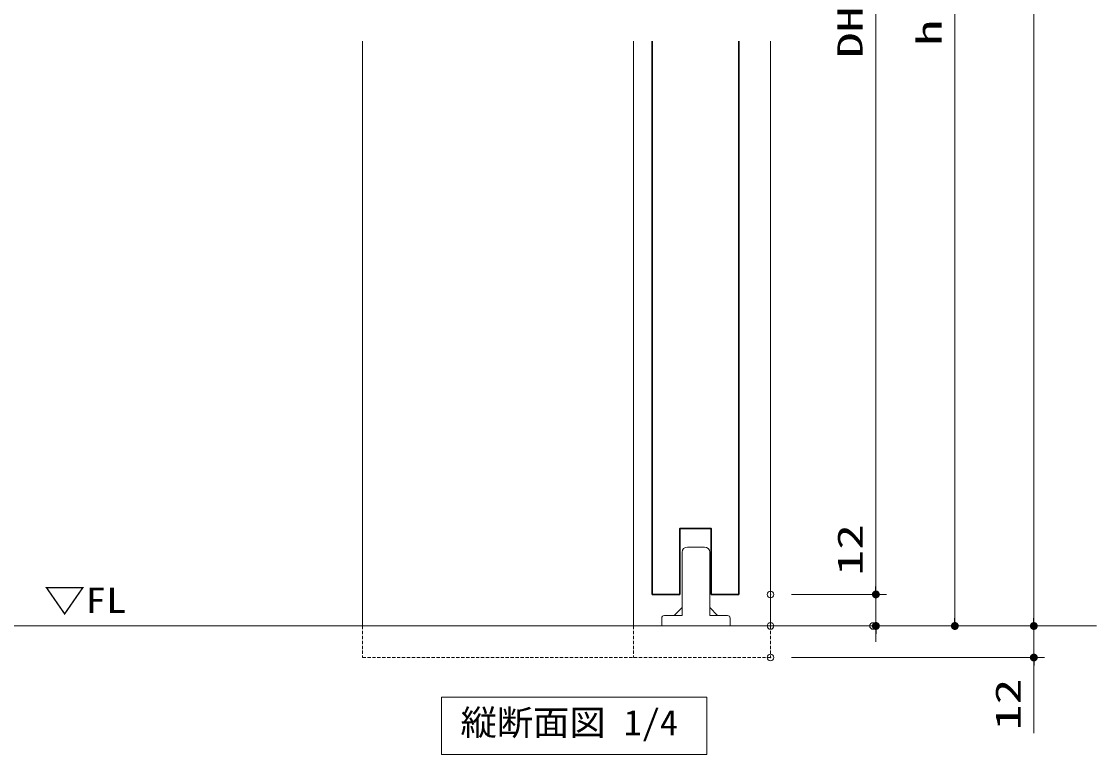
# Model space of a CAD drawing. Units: millimetres, scale not verified. Extents: x -1306 to 1306, y -607 to 607.
# Drawn here: x -707.1 to -298.8, y -55.4 to 223.1 of the extents above; entities that cross this region are included whole.
import ezdxf
from ezdxf.enums import TextEntityAlignment as Align

# ---------------------------------------------------------------- set-up
doc = ezdxf.new("R2010")
doc.units = ezdxf.units.MM
doc.header["$LTSCALE"] = 5
doc.header["$PDMODE"] = 32
doc.header["$PDSIZE"] = 2.5
doc.linetypes.add('USER2', pattern=[0.375, 0.25, -0.125])
for name, color, linetype, lineweight in [('0-1_線(黄)', 2, 'Continuous', 15), ('0-D_線(白)', 7, 'Continuous', 30), ('1-0_線(水)', 4, 'Continuous', 9), ('1-1_寸法線', 3, 'Continuous', 13), ('1-4_DEFPOINTS', 7, 'Continuous', 5), ('1-5_0', 3, 'Continuous', 25), ('1-6_点線(黄)', 2, 'USER2', 15)]:
    doc.layers.add(name, color=color, linetype=linetype, lineweight=lineweight)
doc.styles.add('ＭＳ ゴシック', font='')
doc.styles.get('ＭＳ ゴシック').set_extended_font_data('MS Gothic')

# ---------------------------------------------------------------- blocks, each defined once
blk = doc.blocks.new('_DOT')
at = {"layer": '1-5_0'}
blk.add_line((-2.5, 0), (-5, 0), dxfattribs=at)
for points in [[(0, 0), (-2.5, 0), (-2.48, 0.313)], [(0, 0), (-2.48, -0.313), (-2.5, 0)], [(0, 0), (-2.48, 0.313), (-2.421, 0.622)], [(0, 0), (-2.421, -0.622), (-2.48, -0.313)], [(0, 0), (-2.421, 0.622), (-2.324, 0.92)], [(0, 0), (-2.324, -0.92), (-2.421, -0.622)], [(0, 0), (-2.324, 0.92), (-2.191, 1.204)], [(0, 0), (-2.191, -1.204), (-2.324, -0.92)], [(0, 0), (-2.191, 1.204), (-2.023, 1.469)], [(0, 0), (-2.023, -1.469), (-2.191, -1.204)], [(0, 0), (-2.023, 1.469), (-1.822, 1.711)], [(0, 0), (-1.822, -1.711), (-2.023, -1.469)], [(0, 0), (-1.822, 1.711), (-1.594, 1.926)], [(0, 0), (-1.594, -1.926), (-1.822, -1.711)], [(0, 0), (-1.594, 1.926), (-1.34, 2.111)], [(0, 0), (-1.34, -2.111), (-1.594, -1.926)], [(0, 0), (-1.34, 2.111), (-1.064, 2.262)], [(0, 0), (-1.064, -2.262), (-1.34, -2.111)], [(0, 0), (-1.064, 2.262), (-0.773, 2.378)], [(0, 0), (-0.773, -2.378), (-1.064, -2.262)], [(0, 0), (-0.773, 2.378), (-0.468, 2.456)], [(0, 0), (-0.468, -2.456), (-0.773, -2.378)], [(0, 0), (-0.468, 2.456), (-0.157, 2.495)], [(0, 0), (-0.157, -2.495), (-0.468, -2.456)], [(0, 0), (-0.157, 2.495), (0.157, 2.495)], [(0, 0), (0.157, -2.495), (-0.157, -2.495)], [(0, 0), (0.157, 2.495), (0.468, 2.456)], [(0, 0), (0.468, 2.456), (0.773, 2.378)], [(0, 0), (0.773, 2.378), (1.064, 2.262)], [(0, 0), (1.064, 2.262), (1.34, 2.111)], [(0, 0), (1.34, 2.111), (1.594, 1.926)], [(0, 0), (1.594, 1.926), (1.822, 1.711)], [(0, 0), (1.822, 1.711), (2.023, 1.469)], [(0, 0), (2.023, 1.469), (2.191, 1.204)], [(0, 0), (2.191, 1.204), (2.324, 0.92)], [(0, 0), (2.324, 0.92), (2.421, 0.622)], [(0, 0), (2.421, 0.622), (2.48, 0.313)], [(0, 0), (2.48, 0.313), (2.5, 0)], [(0, 0), (0.468, -2.456), (0.157, -2.495)], [(0, 0), (0.773, -2.378), (0.468, -2.456)], [(0, 0), (1.064, -2.262), (0.773, -2.378)], [(0, 0), (1.34, -2.111), (1.064, -2.262)], [(0, 0), (1.594, -1.926), (1.34, -2.111)], [(0, 0), (1.822, -1.711), (1.594, -1.926)], [(0, 0), (2.023, -1.469), (1.822, -1.711)], [(0, 0), (2.191, -1.204), (2.023, -1.469)], [(0, 0), (2.324, -0.92), (2.191, -1.204)], [(0, 0), (2.421, -0.622), (2.324, -0.92)], [(0, 0), (2.48, -0.313), (2.421, -0.622)], [(0, 0), (2.5, 0), (2.48, -0.313)]]:
    blk.add_solid(points, dxfattribs=at)
blk = doc.blocks.new('ｶﾞｲﾄﾞ金具')
at = {"layer": '1-0_線(水)'}
for p, q in [((3791.88, 2451.38), (3824.38, 2451.38)), ((3834.38, 2441.38), (3834.38, 2321.38)), ((3781.88, 2336.38), (3766.88, 2321.38)), ((3834.38, 2336.38), (3849.38, 2321.38)), ((3743.13, 2301.38), (3743.13, 2316.38)), ((3834.38, 2321.38), (3868.13, 2321.38)), ((3873.13, 2316.38), (3873.13, 2301.38))]:
    blk.add_line(p, q, dxfattribs=at)
blk.add_lwpolyline([(3748.13, 2321.38), (3781.88, 2321.38), (3781.88, 2441.38)], dxfattribs=at)
for centre, radius, start, end in [((3791.88, 2441.38), 10, 90, 180), ((3824.38, 2441.38), 10, 0, 90), ((3748.13, 2316.38), 5, 90, 180), ((3868.13, 2316.38), 5, 0, 90)]:
    blk.add_arc(centre, radius, start, end, dxfattribs=at)

msp = doc.modelspace()

# ---------------------------------------------------------------- linework, layer by layer
at = {"layer": '0-1_線(黄)'}
msp.add_line((-1213.578, -6.552), (-298.827, -6.552), dxfattribs=at)
msp.add_lwpolyline([(-547.646, -33.552), (-446.796, -33.552), (-446.796, -55.387), (-547.646, -55.387)], close=True, dxfattribs=at)
at = {"layer": '0-D_線(白)'}
for p, q in [((-467.628, 215.637), (-467.628, 5.469)), ((-434.627, 215.637), (-434.627, 5.448))]:
    msp.add_line(p, q, dxfattribs=at)
msp.add_lwpolyline([(-434.627, 5.448), (-445.127, 5.448), (-445.127, 30.448), (-457.127, 30.448), (-457.127, 5.448), (-467.628, 5.448)], dxfattribs=at)
at = {"layer": '1-0_線(水)'}
for p, q in [((-577.627, 215.637), (-577.627, -6.552)), ((-474.627, 215.637), (-474.627, -6.552)), ((-422.627, 215.637), (-422.627, -6.552))]:
    msp.add_line(p, q, dxfattribs=at)
at = {"layer": '1-1_寸法線'}
for p, q in [((-322.627, -3.552), (-322.627, 470.448)), ((-352.627, 440.448), (-352.627, -3.552)), ((-382.627, 430.448), (-382.627, 8.448)), ((-382.627, 8.448), (-382.627, 34.21)), ((-414.627, 5.448), (-378.627, 5.448)), ((-414.627, 5.448), (-378.627, 5.448)), ((-382.627, -6.552), (-382.627, 5.448)), ((-322.627, -3.552), (-322.627, -0.552)), ((-414.627, -6.552), (-378.627, -6.552)), ((-414.627, -6.552), (-318.627, -6.552)), ((-414.627, -6.552), (-318.627, -6.552)), ((-375.717, -6.552), (-348.627, -6.552)), ((-322.627, -6.552), (-322.627, -18.552)), ((-382.627, -9.552), (-382.627, -12.552)), ((-414.627, -18.552), (-318.627, -18.552)), ((-322.627, -21.552), (-322.627, -47.314))]:
    msp.add_line(p, q, dxfattribs=at)
at = {"layer": '1-4_DEFPOINTS'}
for p in [(-422.627, 5.448), (-382.627, 5.448), (-422.627, -6.552), (-383.717, -6.552), (-382.627, -6.552), (-352.627, -6.552), (-422.627, -18.552), (-322.627, -18.552)]:
    msp.add_point(p, dxfattribs=at)
at = {"layer": '1-6_点線(黄)'}
for p, q in [((-577.627, -6.552), (-577.627, -18.552)), ((-474.627, -6.552), (-474.627, -18.552)), ((-422.627, -6.552), (-422.627, -18.552)), ((-577.627, -18.552), (-422.627, -18.552))]:
    msp.add_line(p, q, dxfattribs=at)

# ---------------------------------------------------------------- block references
at = {"layer": '1-0_線(水)', "xscale": 0.2, "yscale": 0.2}
msp.add_blockref('ｶﾞｲﾄﾞ金具', (-1212.596, -466.829), dxfattribs=at)
at = {"layer": '1-1_寸法線', "xscale": 0.6, "yscale": 0.6}
for p, rotation in [((-382.627, 5.448), 270), ((-382.627, 5.448), 270), ((-352.627, -6.552), 270), ((-322.627, -6.552), 270), ((-322.627, -6.552), 270), ((-382.627, -6.552), 90), ((-322.627, -18.552), 90)]:
    msp.add_blockref('_DOT', p, dxfattribs=dict(at, rotation=rotation))

# ---------------------------------------------------------------- texts
at = {"layer": '0-1_線(黄)', "style": 'ＭＳ ゴシック'}
for s, height, width, p in [('▽FL', 9.604, 1.2, (-698.613, -4.449)), ('縦断面図 1/4', 9.621, 1.05, (-540.398, -50.93))]:
    msp.add_text(s, height=height, dxfattribs=dict(at, width=width)).set_placement(p, align=Align.BOTTOM_LEFT)
at = {"layer": '1-1_寸法線', "style": 'ＭＳ ゴシック', "width": 1.5}
for s, p in [('DH', (-384.777, 209.21)), ('h', (-354.777, 213.924)), ('12', (-384.777, 12.591)), ('12', (-324.777, -46.171))]:
    msp.add_text(s, height=9.604, rotation=90, dxfattribs=at).set_placement(p, align=Align.BOTTOM_LEFT)

doc.saveas('drawing.dxf')
